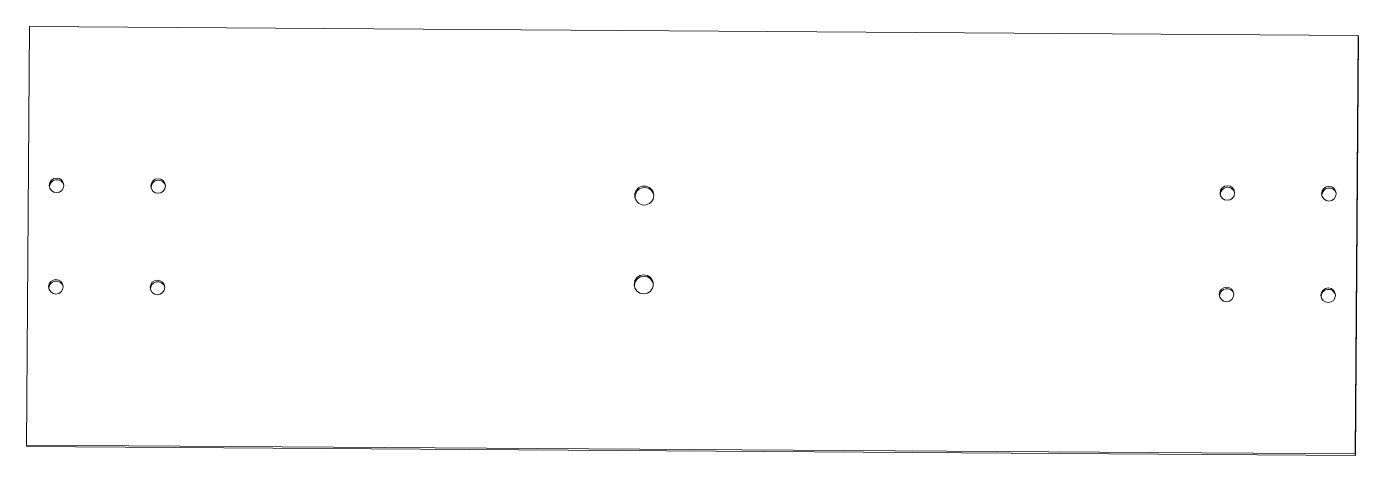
# Model space of a CAD drawing. Header units: millimetres. Extents: x -105 to 105, y -34 to 34.
import ezdxf

# ---------------------------------------------------------------- set-up
doc = ezdxf.new("R2010")
doc.units = ezdxf.units.MM

msp = doc.modelspace()

# ---------------------------------------------------------------- linework, layer by layer
at = {"color": 7, "linetype": 'Continuous', "lineweight": 15}
for p, q in [((-104.44, 33.9), (-104.89, -32.05)), ((104.81, 32.52), (-104.44, 33.9)), ((104.36, -33.43), (104.81, 32.52)), ((104.4, -33.66), (104.85, 32.28)), ((104.81, 32.52), (104.85, 32.28)), ((83.1, 7.45), (83.1, 7.36)), ((99.1, 7.34), (99.1, 7.26)), ((82.99, -8.54), (82.99, -8.62)), ((98.99, -8.65), (98.99, -8.73)), ((-104.89, -32.05), (104.36, -33.43)), ((-104.89, -32.05), (-104.85, -32.28)), ((-104.85, -32.28), (104.4, -33.66)), ((104.36, -33.43), (104.4, -33.66))]:
    msp.add_line(p, q, dxfattribs=at)
for centre, radius in [((-100.18, 8.89), 1.15), ((-84.18, 8.79), 1.15), ((-7.62, 7.28), 1.5), ((84.21, 7.68), 1.15), ((100.21, 7.57), 1.15), ((-100.29, -7.09), 1.15), ((-84.29, -7.2), 1.15), ((-7.71, -6.71), 1.5), ((84.1, -8.31), 1.15), ((100.1, -8.42), 1.15)]:
    msp.add_circle(centre, radius, dxfattribs=at)
for centre, radius, start, end in [((-100.14, 8.65), 1.15, 15.7752, 183.6561), ((-84.14, 8.55), 1.15, 15.7752, 183.6561), ((-7.58, 7.04), 1.5, 14.364, 185.0673), ((84.25, 7.44), 1.15, 15.7807, 179.5779), ((100.25, 7.33), 1.15, 15.7807, 179.5779), ((-100.25, -7.33), 1.15, 15.7752, 183.6561), ((-84.25, -7.44), 1.15, 15.7752, 183.6561), ((-7.67, -6.94), 1.5, 14.364, 185.0673), ((84.14, -8.55), 1.15, 15.7807, 179.5779), ((100.14, -8.66), 1.15, 15.7807, 179.5779)]:
    msp.add_arc(centre, radius, start, end, dxfattribs=at)

doc.saveas('drawing.dxf')
